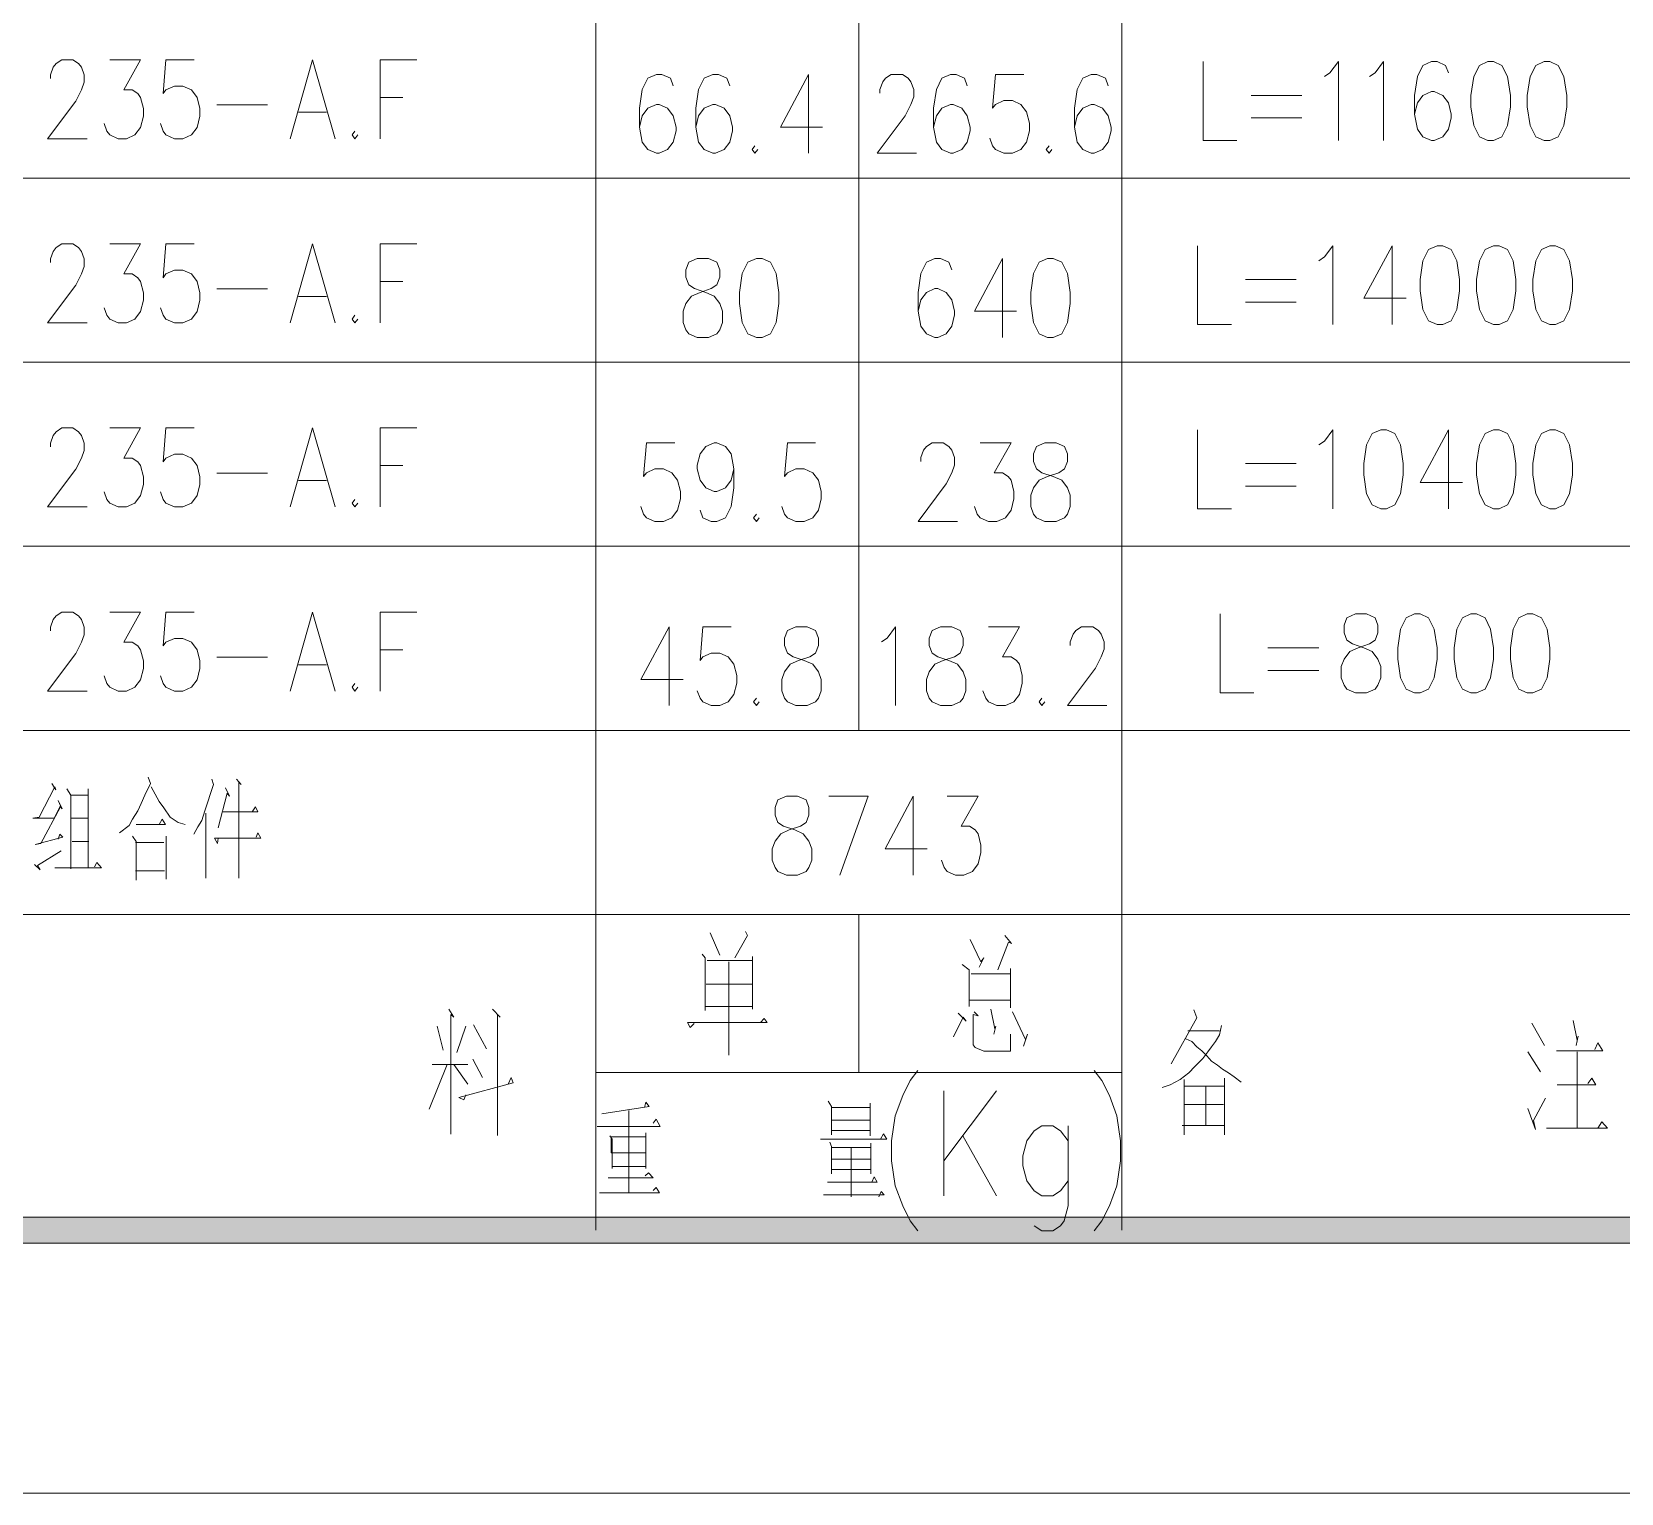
# Model space of a CAD drawing. Header units: millimetres. Extents: x 0 to 829, y 0 to 586.
# Drawn here: x 709.4 to 769, y 0 to 54.8 of the extents above; entities that cross this region are included whole.
import ezdxf

# ---------------------------------------------------------------- set-up
doc = ezdxf.new("R2010")
doc.units = ezdxf.units.MM

msp = doc.modelspace()

# ---------------------------------------------------------------- hatches: boundary and pattern name
h = msp.add_hatch(color=0)
h.dxf.hatch_style = 2
h.paths.add_polyline_path([(24.154694, 9.36625), (25.142472, 10.3505), (818.80075, 10.3505), (819.788528, 9.36625)])

# ---------------------------------------------------------------- linework, layer by layer
at = {"color": 0, "lineweight": 0}
for points in [[(0, 0), (0, 585.632278), (829.154778, 585.632278), (829.154778, 0)], [(763.954389, 53.661028), (763.636889, 53.519917), (763.425222, 53.096583), (763.319389, 52.394556), (763.319389, 51.971222), (763.425222, 51.265667), (763.636889, 50.845861), (763.954389, 50.70475), (764.166056, 50.70475), (764.483556, 50.845861), (764.691694, 51.265667), (764.797528, 51.971222), (764.797528, 52.394556), (764.691694, 53.096583), (764.483556, 53.519917), (764.166056, 53.661028)], [(766.067528, 53.661028), (765.750028, 53.519917), (765.538361, 53.096583), (765.432528, 52.394556), (765.432528, 51.971222), (765.538361, 51.265667), (765.750028, 50.845861), (766.067528, 50.70475), (766.279194, 50.70475), (766.593167, 50.845861), (766.804833, 51.265667), (766.910667, 51.971222), (766.910667, 52.394556), (766.804833, 53.096583), (766.593167, 53.519917), (766.279194, 53.661028)], [(762.052917, 46.760694), (761.735417, 46.619583), (761.52375, 46.19625), (761.417917, 45.490694), (761.417917, 45.070889), (761.52375, 44.365333), (761.735417, 43.942), (762.052917, 43.800889), (762.264583, 43.800889), (762.582083, 43.942), (762.79375, 44.365333), (762.896056, 45.070889), (762.896056, 45.490694), (762.79375, 46.19625), (762.582083, 46.619583), (762.264583, 46.760694)], [(764.166056, 46.760694), (763.848556, 46.619583), (763.636889, 46.19625), (763.531056, 45.490694), (763.531056, 45.070889), (763.636889, 44.365333), (763.848556, 43.942), (764.166056, 43.800889), (764.377722, 43.800889), (764.691694, 43.942), (764.903361, 44.365333), (765.009194, 45.070889), (765.009194, 45.490694), (764.903361, 46.19625), (764.691694, 46.619583), (764.377722, 46.760694)], [(766.279194, 46.760694), (765.961694, 46.619583), (765.750028, 46.19625), (765.644194, 45.490694), (765.644194, 45.070889), (765.750028, 44.365333), (765.961694, 43.942), (766.279194, 43.800889), (766.490861, 43.800889), (766.804833, 43.942), (767.0165, 44.365333), (767.122333, 45.070889), (767.122333, 45.490694), (767.0165, 46.19625), (766.804833, 46.619583), (766.490861, 46.760694)], [(734.321056, 46.280917), (734.007083, 46.139806), (733.90125, 45.857583), (733.90125, 45.575361), (734.007083, 45.293139), (734.215222, 45.152028), (734.638556, 45.010917), (734.956056, 44.869806), (735.167722, 44.591111), (735.273556, 44.308889), (735.273556, 43.885556), (735.167722, 43.603333), (735.061889, 43.462222), (734.744389, 43.321111), (734.321056, 43.321111), (734.007083, 43.462222), (733.90125, 43.603333), (733.795417, 43.885556), (733.795417, 44.308889), (733.90125, 44.591111), (734.109389, 44.869806), (734.426889, 45.010917), (734.850222, 45.152028), (735.061889, 45.293139), (735.167722, 45.575361), (735.167722, 45.857583), (735.061889, 46.139806), (734.744389, 46.280917)], [(736.540028, 46.280917), (736.222528, 46.139806), (736.010861, 45.716472), (735.908556, 45.010917), (735.908556, 44.591111), (736.010861, 43.885556), (736.222528, 43.462222), (736.540028, 43.321111), (736.751694, 43.321111), (737.069194, 43.462222), (737.280861, 43.885556), (737.386694, 44.591111), (737.386694, 45.010917), (737.280861, 45.716472), (737.069194, 46.139806), (736.751694, 46.280917)], [(747.454972, 46.280917), (747.137472, 46.139806), (746.929333, 45.716472), (746.8235, 45.010917), (746.8235, 44.591111), (746.929333, 43.885556), (747.137472, 43.462222), (747.454972, 43.321111), (747.666639, 43.321111), (747.984139, 43.462222), (748.195806, 43.885556), (748.301639, 44.591111), (748.301639, 45.010917), (748.195806, 45.716472), (747.984139, 46.139806), (747.666639, 46.280917)], [(747.349139, 39.377056), (747.035167, 39.235944), (746.929333, 38.95725), (746.929333, 38.675028), (747.035167, 38.392806), (747.243306, 38.251694), (747.666639, 38.110583), (747.984139, 37.969472), (748.195806, 37.68725), (748.301639, 37.405028), (748.301639, 36.985222), (748.195806, 36.703), (748.089972, 36.561889), (747.772472, 36.420778), (747.349139, 36.420778), (747.035167, 36.561889), (746.929333, 36.703), (746.8235, 36.985222), (746.8235, 37.405028), (746.929333, 37.68725), (747.137472, 37.969472), (747.454972, 38.110583), (747.878306, 38.251694), (748.089972, 38.392806), (748.195806, 38.675028), (748.195806, 38.95725), (748.089972, 39.235944), (747.772472, 39.377056)], [(759.939778, 39.856833), (759.622278, 39.71925), (759.410611, 39.295917), (759.304778, 38.590361), (759.304778, 38.167028), (759.410611, 37.465), (759.622278, 37.041667), (759.939778, 36.900556), (760.151444, 36.900556), (760.468944, 37.041667), (760.680611, 37.465), (760.786444, 38.167028), (760.786444, 38.590361), (760.680611, 39.295917), (760.468944, 39.71925), (760.151444, 39.856833)], [(764.166056, 39.856833), (763.848556, 39.71925), (763.636889, 39.295917), (763.531056, 38.590361), (763.531056, 38.167028), (763.636889, 37.465), (763.848556, 37.041667), (764.166056, 36.900556), (764.377722, 36.900556), (764.691694, 37.041667), (764.903361, 37.465), (765.009194, 38.167028), (765.009194, 38.590361), (764.903361, 39.295917), (764.691694, 39.71925), (764.377722, 39.856833)], [(766.279194, 39.856833), (765.961694, 39.71925), (765.750028, 39.295917), (765.644194, 38.590361), (765.644194, 38.167028), (765.750028, 37.465), (765.961694, 37.041667), (766.279194, 36.900556), (766.490861, 36.900556), (766.804833, 37.041667), (767.0165, 37.465), (767.122333, 38.167028), (767.122333, 38.590361), (767.0165, 39.295917), (766.804833, 39.71925), (766.490861, 39.856833)], [(758.990806, 32.9565), (758.673306, 32.815389), (758.567472, 32.533167), (758.567472, 32.254472), (758.673306, 31.97225), (758.884972, 31.831139), (759.304778, 31.690028), (759.622278, 31.548917), (759.833944, 31.266694), (759.939778, 30.984472), (759.939778, 30.561139), (759.833944, 30.282444), (759.728111, 30.141333), (759.410611, 30.000222), (758.990806, 30.000222), (758.673306, 30.141333), (758.567472, 30.282444), (758.461639, 30.561139), (758.461639, 30.984472), (758.567472, 31.266694), (758.779139, 31.548917), (759.093111, 31.690028), (759.516444, 31.831139), (759.728111, 31.97225), (759.833944, 32.254472), (759.833944, 32.533167), (759.728111, 32.815389), (759.410611, 32.9565)], [(761.20625, 32.9565), (760.892278, 32.815389), (760.680611, 32.392056), (760.574778, 31.690028), (760.574778, 31.266694), (760.680611, 30.561139), (760.892278, 30.141333), (761.20625, 30.000222), (761.417917, 30.000222), (761.735417, 30.141333), (761.947083, 30.561139), (762.052917, 31.266694), (762.052917, 31.690028), (761.947083, 32.392056), (761.735417, 32.815389), (761.417917, 32.9565)], [(763.319389, 32.9565), (763.001889, 32.815389), (762.79375, 32.392056), (762.687917, 31.690028), (762.687917, 31.266694), (762.79375, 30.561139), (763.001889, 30.141333), (763.319389, 30.000222), (763.531056, 30.000222), (763.848556, 30.141333), (764.060222, 30.561139), (764.166056, 31.266694), (764.166056, 31.690028), (764.060222, 32.392056), (763.848556, 32.815389), (763.531056, 32.9565)], [(765.432528, 32.9565), (765.115028, 32.815389), (764.903361, 32.392056), (764.797528, 31.690028), (764.797528, 31.266694), (764.903361, 30.561139), (765.115028, 30.141333), (765.432528, 30.000222), (765.644194, 30.000222), (765.961694, 30.141333), (766.173361, 30.561139), (766.279194, 31.266694), (766.279194, 31.690028), (766.173361, 32.392056), (765.961694, 32.815389), (765.644194, 32.9565)], [(738.018167, 32.476722), (737.704194, 32.335611), (737.598361, 32.053389), (737.598361, 31.771167), (737.704194, 31.492472), (737.912333, 31.351361), (738.335667, 31.21025), (738.653167, 31.069139), (738.864833, 30.786917), (738.970667, 30.504694), (738.970667, 30.081361), (738.864833, 29.802667), (738.759, 29.661556), (738.4415, 29.520444), (738.018167, 29.520444), (737.704194, 29.661556), (737.598361, 29.802667), (737.492528, 30.081361), (737.492528, 30.504694), (737.598361, 30.786917), (737.8065, 31.069139), (738.124, 31.21025), (738.547333, 31.351361), (738.759, 31.492472), (738.864833, 31.771167), (738.864833, 32.053389), (738.759, 32.335611), (738.4415, 32.476722)], [(743.440361, 32.476722), (743.126389, 32.335611), (743.020556, 32.053389), (743.020556, 31.771167), (743.126389, 31.492472), (743.338056, 31.351361), (743.757861, 31.21025), (744.075361, 31.069139), (744.287028, 30.786917), (744.392861, 30.504694), (744.392861, 30.081361), (744.287028, 29.802667), (744.181194, 29.661556), (743.863694, 29.520444), (743.440361, 29.520444), (743.126389, 29.661556), (743.020556, 29.802667), (742.914722, 30.081361), (742.914722, 30.504694), (743.020556, 30.786917), (743.232222, 31.069139), (743.546194, 31.21025), (743.969528, 31.351361), (744.181194, 31.492472), (744.287028, 31.771167), (744.287028, 32.053389), (744.181194, 32.335611), (743.863694, 32.476722)], [(737.665389, 26.126722), (737.347889, 25.985611), (737.242056, 25.703389), (737.242056, 25.421167), (737.347889, 25.138944), (737.559556, 25.001361), (737.982889, 24.86025), (738.296861, 24.719139), (738.508528, 24.436917), (738.614361, 24.154694), (738.614361, 23.731361), (738.508528, 23.449139), (738.402694, 23.308028), (738.085194, 23.170444), (737.665389, 23.170444), (737.347889, 23.308028), (737.242056, 23.449139), (737.136222, 23.731361), (737.136222, 24.154694), (737.242056, 24.436917), (737.453722, 24.719139), (737.771222, 24.86025), (738.191028, 25.001361), (738.402694, 25.138944), (738.508528, 25.421167), (738.508528, 25.703389), (738.402694, 25.985611), (738.085194, 26.126722)], [(24.154694, 9.36625), (25.142472, 10.3505), (818.80075, 10.3505), (819.788528, 9.36625)]]:
    msp.add_lwpolyline(points, close=True, dxfattribs=at)
for points in [[(730.521639, 9.860139), (730.521639, 166.78275)], [(740.381778, 28.592639), (740.381778, 166.78275)], [(750.238389, 9.860139), (750.238389, 166.78275)], [(710.081694, 53.026028), (710.081694, 53.167139), (710.187528, 53.449361), (710.293361, 53.590472), (710.505028, 53.731583), (710.924833, 53.731583), (711.1365, 53.590472), (711.242333, 53.449361), (711.348167, 53.167139), (711.348167, 52.884917), (711.242333, 52.602694), (711.030667, 52.179361), (709.975861, 50.771778), (711.454, 50.771778)], [(712.300667, 53.731583), (713.461306, 53.731583), (712.826306, 52.602694), (713.143806, 52.602694), (713.355472, 52.461583), (713.461306, 52.320472), (713.567139, 51.900667), (713.567139, 51.618444), (713.461306, 51.195111), (713.249639, 50.912889), (712.932139, 50.771778), (712.614639, 50.771778), (712.300667, 50.912889), (712.194833, 51.054), (712.089, 51.336222)], [(715.468611, 53.731583), (714.410278, 53.731583), (714.307972, 52.461583), (714.410278, 52.602694), (714.727778, 52.743806), (715.045278, 52.743806), (715.362778, 52.602694), (715.574444, 52.320472), (715.680278, 51.900667), (715.680278, 51.618444), (715.574444, 51.195111), (715.362778, 50.912889), (715.045278, 50.771778), (714.727778, 50.771778), (714.410278, 50.912889), (714.307972, 51.054), (714.202139, 51.336222)], [(719.059889, 50.771778), (719.903028, 53.731583), (720.749694, 50.771778)], [(722.4395, 50.771778), (722.4395, 53.731583), (723.811806, 53.731583)], [(753.286389, 53.661028), (753.286389, 50.70475), (754.552861, 50.70475)], [(757.826639, 53.096583), (758.038306, 53.237694), (758.355806, 53.661028), (758.355806, 50.70475)], [(759.516444, 53.096583), (759.728111, 53.237694), (760.045611, 53.661028), (760.045611, 50.70475)], [(762.47625, 53.237694), (762.370417, 53.519917), (762.052917, 53.661028), (761.84125, 53.661028), (761.52375, 53.519917), (761.312083, 53.096583), (761.20625, 52.394556), (761.20625, 51.689), (761.312083, 51.124556), (761.52375, 50.845861), (761.84125, 50.70475), (761.947083, 50.70475), (762.264583, 50.845861), (762.47625, 51.124556), (762.582083, 51.547889), (762.582083, 51.689), (762.47625, 52.112333), (762.264583, 52.394556), (761.947083, 52.535667), (761.84125, 52.535667), (761.52375, 52.394556), (761.312083, 52.112333), (761.20625, 51.689)], [(733.425, 52.757917), (733.319167, 53.040139), (733.001667, 53.18125), (732.79, 53.18125), (732.4725, 53.040139), (732.260833, 52.616806), (732.158528, 51.914778), (732.158528, 51.209222), (732.260833, 50.644778), (732.4725, 50.366083), (732.79, 50.224972), (732.895833, 50.224972), (733.213333, 50.366083), (733.425, 50.644778), (733.530833, 51.068111), (733.530833, 51.209222), (733.425, 51.632556), (733.213333, 51.914778), (732.895833, 52.055889), (732.79, 52.055889), (732.4725, 51.914778), (732.260833, 51.632556), (732.158528, 51.209222)], [(735.538139, 52.757917), (735.432306, 53.040139), (735.114806, 53.18125), (734.903139, 53.18125), (734.585639, 53.040139), (734.373972, 52.616806), (734.268139, 51.914778), (734.268139, 51.209222), (734.373972, 50.644778), (734.585639, 50.366083), (734.903139, 50.224972), (735.008972, 50.224972), (735.326472, 50.366083), (735.538139, 50.644778), (735.643972, 51.068111), (735.643972, 51.209222), (735.538139, 51.632556), (735.326472, 51.914778), (735.008972, 52.055889), (734.903139, 52.055889), (734.585639, 51.914778), (734.373972, 51.632556), (734.268139, 51.209222)], [(738.494417, 53.18125), (737.439611, 51.209222), (739.023583, 51.209222)], [(738.494417, 53.18125), (738.494417, 50.224972)], [(741.172, 52.475694), (741.172, 52.616806), (741.277833, 52.899028), (741.383667, 53.040139), (741.591806, 53.18125), (742.015139, 53.18125), (742.226806, 53.040139), (742.332639, 52.899028), (742.438472, 52.616806), (742.438472, 52.334583), (742.332639, 52.055889), (742.120972, 51.632556), (741.066167, 50.224972), (742.544306, 50.224972)], [(744.445778, 52.757917), (744.339944, 53.040139), (744.022444, 53.18125), (743.810778, 53.18125), (743.493278, 53.040139), (743.285139, 52.616806), (743.179306, 51.914778), (743.179306, 51.209222), (743.285139, 50.644778), (743.493278, 50.366083), (743.810778, 50.224972), (743.916611, 50.224972), (744.234111, 50.366083), (744.445778, 50.644778), (744.551611, 51.068111), (744.551611, 51.209222), (744.445778, 51.632556), (744.234111, 51.914778), (743.916611, 52.055889), (743.810778, 52.055889), (743.493278, 51.914778), (743.285139, 51.632556), (743.179306, 51.209222)], [(746.558917, 53.18125), (745.500583, 53.18125), (745.39475, 51.914778), (745.500583, 52.055889), (745.818083, 52.197), (746.135583, 52.197), (746.453083, 52.055889), (746.66475, 51.773667), (746.770583, 51.350333), (746.770583, 51.068111), (746.66475, 50.644778), (746.453083, 50.366083), (746.135583, 50.224972), (745.818083, 50.224972), (745.500583, 50.366083), (745.39475, 50.503667), (745.288917, 50.785889)], [(749.726861, 52.757917), (749.621028, 53.040139), (749.303528, 53.18125), (749.091861, 53.18125), (748.777889, 53.040139), (748.566222, 52.616806), (748.460389, 51.914778), (748.460389, 51.209222), (748.566222, 50.644778), (748.777889, 50.366083), (749.091861, 50.224972), (749.197694, 50.224972), (749.515194, 50.366083), (749.726861, 50.644778), (749.832694, 51.068111), (749.832694, 51.209222), (749.726861, 51.632556), (749.515194, 51.914778), (749.197694, 52.055889), (749.091861, 52.055889), (748.777889, 51.914778), (748.566222, 51.632556), (748.460389, 51.209222)], [(716.31175, 52.041778), (718.213222, 52.041778)], [(722.4395, 52.320472), (723.286167, 52.320472)], [(755.082028, 52.394556), (756.9835, 52.394556)], [(719.377389, 51.759556), (720.432194, 51.759556)], [(755.082028, 51.547889), (756.9835, 51.547889)], [(721.490528, 51.054), (721.384694, 50.912889), (721.490528, 50.771778), (721.596361, 50.912889)], [(736.487111, 50.503667), (736.381278, 50.366083), (736.487111, 50.224972), (736.592944, 50.366083)], [(747.507889, 50.503667), (747.402056, 50.366083), (747.507889, 50.224972), (747.613722, 50.366083)], [(592.493806, 49.297167), (769.958667, 49.297167)], [(710.081694, 46.125694), (710.081694, 46.266806), (710.187528, 46.5455), (710.293361, 46.686611), (710.505028, 46.827722), (710.924833, 46.827722), (711.1365, 46.686611), (711.242333, 46.5455), (711.348167, 46.266806), (711.348167, 45.984583), (711.242333, 45.702361), (711.030667, 45.279028), (709.975861, 43.871444), (711.454, 43.871444)], [(712.300667, 46.827722), (713.461306, 46.827722), (712.826306, 45.702361), (713.143806, 45.702361), (713.355472, 45.56125), (713.461306, 45.420139), (713.567139, 44.996806), (713.567139, 44.714583), (713.461306, 44.294778), (713.249639, 44.012556), (712.932139, 43.871444), (712.614639, 43.871444), (712.300667, 44.012556), (712.194833, 44.153667), (712.089, 44.435889)], [(715.468611, 46.827722), (714.410278, 46.827722), (714.307972, 45.56125), (714.410278, 45.702361), (714.727778, 45.843472), (715.045278, 45.843472), (715.362778, 45.702361), (715.574444, 45.420139), (715.680278, 44.996806), (715.680278, 44.714583), (715.574444, 44.294778), (715.362778, 44.012556), (715.045278, 43.871444), (714.727778, 43.871444), (714.410278, 44.012556), (714.307972, 44.153667), (714.202139, 44.435889)], [(719.059889, 43.871444), (719.903028, 46.827722), (720.749694, 43.871444)], [(722.4395, 43.871444), (722.4395, 46.827722), (723.811806, 46.827722)], [(753.074722, 46.760694), (753.074722, 43.800889), (754.341194, 43.800889)], [(757.614972, 46.19625), (757.826639, 46.337361), (758.144139, 46.760694), (758.144139, 43.800889)], [(760.363111, 46.760694), (759.304778, 44.788667), (760.892278, 44.788667)], [(760.363111, 46.760694), (760.363111, 43.800889)], [(743.863694, 45.857583), (743.757861, 46.139806), (743.440361, 46.280917), (743.232222, 46.280917), (742.914722, 46.139806), (742.703056, 45.716472), (742.597222, 45.010917), (742.597222, 44.308889), (742.703056, 43.744444), (742.914722, 43.462222), (743.232222, 43.321111), (743.338056, 43.321111), (743.652028, 43.462222), (743.863694, 43.744444), (743.969528, 44.167778), (743.969528, 44.308889), (743.863694, 44.732222), (743.652028, 45.010917), (743.338056, 45.152028), (743.232222, 45.152028), (742.914722, 45.010917), (742.703056, 44.732222), (742.597222, 44.308889)], [(745.765167, 46.280917), (744.710361, 44.308889), (746.294333, 44.308889)], [(745.765167, 46.280917), (745.765167, 43.321111)], [(722.4395, 45.420139), (723.286167, 45.420139)], [(754.870361, 45.490694), (756.771833, 45.490694)], [(716.31175, 45.137917), (718.213222, 45.137917)], [(719.377389, 44.855694), (720.432194, 44.855694)], [(721.490528, 44.153667), (721.384694, 44.012556), (721.490528, 43.871444), (721.596361, 44.012556)], [(754.870361, 44.647556), (756.771833, 44.647556)], [(592.493806, 42.393306), (769.958667, 42.393306)], [(710.081694, 39.221833), (710.081694, 39.362944), (710.187528, 39.645167), (710.293361, 39.786278), (710.505028, 39.927389), (710.924833, 39.927389), (711.1365, 39.786278), (711.242333, 39.645167), (711.348167, 39.362944), (711.348167, 39.080722), (711.242333, 38.802028), (711.030667, 38.378694), (709.975861, 36.971111), (711.454, 36.971111)], [(712.300667, 39.927389), (713.461306, 39.927389), (712.826306, 38.802028), (713.143806, 38.802028), (713.355472, 38.660917), (713.461306, 38.519806), (713.567139, 38.096472), (713.567139, 37.81425), (713.461306, 37.390917), (713.249639, 37.112222), (712.932139, 36.971111), (712.614639, 36.971111), (712.300667, 37.112222), (712.194833, 37.249806), (712.089, 37.532028)], [(715.468611, 39.927389), (714.410278, 39.927389), (714.307972, 38.660917), (714.410278, 38.802028), (714.727778, 38.943139), (715.045278, 38.943139), (715.362778, 38.802028), (715.574444, 38.519806), (715.680278, 38.096472), (715.680278, 37.81425), (715.574444, 37.390917), (715.362778, 37.112222), (715.045278, 36.971111), (714.727778, 36.971111), (714.410278, 37.112222), (714.307972, 37.249806), (714.202139, 37.532028)], [(719.059889, 36.971111), (719.903028, 39.927389), (720.749694, 36.971111)], [(722.4395, 36.971111), (722.4395, 39.927389), (723.811806, 39.927389)], [(733.477917, 39.377056), (732.419583, 39.377056), (732.31375, 38.110583), (732.419583, 38.251694), (732.737083, 38.392806), (733.054583, 38.392806), (733.372083, 38.251694), (733.58375, 37.969472), (733.689583, 37.546139), (733.689583, 37.267444), (733.58375, 36.844111), (733.372083, 36.561889), (733.054583, 36.420778), (732.737083, 36.420778), (732.419583, 36.561889), (732.31375, 36.703), (732.207917, 36.985222)], [(735.696889, 38.392806), (735.591056, 37.969472), (735.379389, 37.68725), (735.061889, 37.546139), (734.956056, 37.546139), (734.638556, 37.68725), (734.426889, 37.969472), (734.321056, 38.392806), (734.321056, 38.533917), (734.426889, 38.95725), (734.638556, 39.235944), (734.956056, 39.377056), (735.061889, 39.377056), (735.379389, 39.235944), (735.591056, 38.95725), (735.696889, 38.392806), (735.696889, 37.68725), (735.591056, 36.985222), (735.379389, 36.561889), (735.061889, 36.420778), (734.850222, 36.420778), (734.532722, 36.561889), (734.426889, 36.844111)], [(738.759, 39.377056), (737.704194, 39.377056), (737.598361, 38.110583), (737.704194, 38.251694), (738.018167, 38.392806), (738.335667, 38.392806), (738.653167, 38.251694), (738.864833, 37.969472), (738.970667, 37.546139), (738.970667, 37.267444), (738.864833, 36.844111), (738.653167, 36.561889), (738.335667, 36.420778), (738.018167, 36.420778), (737.704194, 36.561889), (737.598361, 36.703), (737.492528, 36.985222)], [(742.703056, 38.675028), (742.703056, 38.816139), (742.808889, 39.098361), (742.914722, 39.235944), (743.126389, 39.377056), (743.546194, 39.377056), (743.757861, 39.235944), (743.863694, 39.098361), (743.969528, 38.816139), (743.969528, 38.533917), (743.863694, 38.251694), (743.652028, 37.828361), (742.597222, 36.420778), (744.075361, 36.420778)], [(744.922028, 39.377056), (746.082667, 39.377056), (745.447667, 38.251694), (745.765167, 38.251694), (745.976833, 38.110583), (746.082667, 37.969472), (746.1885, 37.546139), (746.1885, 37.267444), (746.082667, 36.844111), (745.871, 36.561889), (745.5535, 36.420778), (745.239528, 36.420778), (744.922028, 36.561889), (744.816194, 36.703), (744.710361, 36.985222)], [(753.074722, 39.856833), (753.074722, 36.900556), (754.341194, 36.900556)], [(757.614972, 39.295917), (757.826639, 39.437028), (758.144139, 39.856833), (758.144139, 36.900556)], [(762.47625, 39.856833), (761.417917, 37.888333), (763.001889, 37.888333)], [(762.47625, 39.856833), (762.47625, 36.900556)], [(716.31175, 38.237583), (718.213222, 38.237583)], [(722.4395, 38.519806), (723.286167, 38.519806)], [(754.870361, 38.590361), (756.771833, 38.590361)], [(719.377389, 37.955361), (720.432194, 37.955361)], [(754.870361, 37.747222), (756.771833, 37.747222)], [(721.490528, 37.249806), (721.384694, 37.112222), (721.490528, 36.971111), (721.596361, 37.112222)], [(736.540028, 36.703), (736.434194, 36.561889), (736.540028, 36.420778), (736.645861, 36.561889)], [(592.493806, 35.492972), (769.958667, 35.492972)], [(710.081694, 32.3215), (710.081694, 32.462611), (710.187528, 32.744833), (710.293361, 32.885944), (710.505028, 33.027056), (710.924833, 33.027056), (711.1365, 32.885944), (711.242333, 32.744833), (711.348167, 32.462611), (711.348167, 32.180389), (711.242333, 31.898167), (711.030667, 31.478361), (709.975861, 30.06725), (711.454, 30.06725)], [(712.300667, 33.027056), (713.461306, 33.027056), (712.826306, 31.898167), (713.143806, 31.898167), (713.355472, 31.757056), (713.461306, 31.615944), (713.567139, 31.196139), (713.567139, 30.913917), (713.461306, 30.490583), (713.249639, 30.208361), (712.932139, 30.06725), (712.614639, 30.06725), (712.300667, 30.208361), (712.194833, 30.349472), (712.089, 30.631694)], [(715.468611, 33.027056), (714.410278, 33.027056), (714.307972, 31.757056), (714.410278, 31.898167), (714.727778, 32.039278), (715.045278, 32.039278), (715.362778, 31.898167), (715.574444, 31.615944), (715.680278, 31.196139), (715.680278, 30.913917), (715.574444, 30.490583), (715.362778, 30.208361), (715.045278, 30.06725), (714.727778, 30.06725), (714.410278, 30.208361), (714.307972, 30.349472), (714.202139, 30.631694)], [(719.059889, 30.06725), (719.903028, 33.027056), (720.749694, 30.06725)], [(722.4395, 30.06725), (722.4395, 33.027056), (723.811806, 33.027056)], [(753.917861, 32.9565), (753.917861, 30.000222), (755.187861, 30.000222)], [(733.26625, 32.476722), (732.207917, 30.504694), (733.795417, 30.504694)], [(733.26625, 32.476722), (733.26625, 29.520444)], [(735.591056, 32.476722), (734.532722, 32.476722), (734.426889, 31.21025), (734.532722, 31.351361), (734.850222, 31.492472), (735.167722, 31.492472), (735.485222, 31.351361), (735.696889, 31.069139), (735.802722, 30.645806), (735.802722, 30.363583), (735.696889, 29.94025), (735.485222, 29.661556), (735.167722, 29.520444), (734.850222, 29.520444), (734.532722, 29.661556), (734.426889, 29.802667), (734.321056, 30.081361)], [(741.224917, 31.912278), (741.436583, 32.053389), (741.750556, 32.476722), (741.750556, 29.520444)], [(745.239528, 32.476722), (746.400167, 32.476722), (745.765167, 31.351361), (746.082667, 31.351361), (746.294333, 31.21025), (746.400167, 31.069139), (746.506, 30.645806), (746.506, 30.363583), (746.400167, 29.94025), (746.1885, 29.661556), (745.871, 29.520444), (745.5535, 29.520444), (745.239528, 29.661556), (745.133694, 29.802667), (745.027861, 30.081361)], [(748.301639, 31.771167), (748.301639, 31.912278), (748.407472, 32.1945), (748.513306, 32.335611), (748.724972, 32.476722), (749.144778, 32.476722), (749.356444, 32.335611), (749.462278, 32.1945), (749.568111, 31.912278), (749.568111, 31.633583), (749.462278, 31.351361), (749.250611, 30.928028), (748.195806, 29.520444), (749.673944, 29.520444)], [(722.4395, 31.615944), (723.286167, 31.615944)], [(755.7135, 31.690028), (757.614972, 31.690028)], [(716.31175, 31.33725), (718.213222, 31.33725)], [(719.377389, 31.055028), (720.432194, 31.055028)], [(755.7135, 30.843361), (757.614972, 30.843361)], [(721.490528, 30.349472), (721.384694, 30.208361), (721.490528, 30.06725), (721.596361, 30.208361)], [(736.540028, 29.802667), (736.434194, 29.661556), (736.540028, 29.520444), (736.645861, 29.661556)], [(747.243306, 29.802667), (747.137472, 29.661556), (747.243306, 29.520444), (747.349139, 29.661556)], [(592.493806, 28.592639), (769.958667, 28.592639)], [(713.74, 26.835806), (713.828194, 26.599444), (713.623583, 26.165528), (713.475417, 25.851556), (713.355472, 25.572861), (713.150861, 25.258889), (713.030917, 25.022528), (712.674611, 24.747361)], [(710.131083, 26.599444), (710.27925, 26.363083), (710.251028, 26.483028), (709.658361, 25.3365), (709.422, 25.297694), (710.222806, 25.297694), (710.459167, 25.770417), (710.367444, 25.967972), (710.515611, 25.654), (710.459167, 25.731611), (709.718333, 24.35225), (709.510194, 24.313444), (710.547361, 24.588611), (710.427417, 24.708556), (710.367444, 24.511)], [(710.695528, 26.401889), (710.843694, 26.165528), (710.843694, 23.406806), (710.843694, 26.165528), (711.492806, 26.165528), (711.492806, 26.401889), (711.492806, 23.445611), (710.251028, 23.445611), (711.997278, 23.445611), (711.817361, 23.643167), (711.729167, 23.484417)], [(713.859944, 26.483028), (714.008111, 26.204333), (714.156278, 25.929167), (714.332667, 25.692806), (714.569028, 25.3365), (714.865361, 25.138944), (715.129944, 25.061333)], [(716.135361, 26.758194), (716.195333, 26.560639), (715.870778, 25.572861), (715.750833, 25.220083), (715.602667, 24.983722), (715.458028, 24.708556)], [(716.639833, 26.440694), (716.788, 26.126722), (716.699806, 26.243139), (716.371722, 24.944917)], [(717.052583, 26.758194), (717.2325, 26.560639), (717.140778, 26.63825), (717.140778, 23.0505)], [(716.551639, 25.534056), (717.853389, 25.534056), (717.765194, 25.731611), (717.64525, 25.534056)], [(739.249361, 26.126722), (740.7275, 26.126722), (739.672694, 23.170444)], [(742.417306, 26.126722), (741.3625, 24.154694), (742.946472, 24.154694)], [(742.417306, 26.126722), (742.417306, 23.170444)], [(743.683778, 26.126722), (744.847944, 26.126722), (744.212944, 25.001361), (744.530444, 25.001361), (744.742111, 24.86025), (744.847944, 24.719139), (744.953778, 24.295806), (744.953778, 24.013583), (744.847944, 23.59025), (744.636278, 23.308028), (744.318778, 23.170444), (744.001278, 23.170444), (743.683778, 23.308028), (743.581472, 23.449139), (743.475639, 23.731361)], [(710.871917, 25.297694), (711.464583, 25.297694)], [(713.2955, 25.061333), (714.392639, 25.061333), (714.272694, 25.258889), (714.156278, 25.061333)], [(715.899, 25.49525), (715.899, 23.0505)], [(710.900139, 24.429861), (711.521028, 24.429861)], [(713.150861, 24.627417), (713.2955, 24.429861), (713.2955, 22.972889)], [(714.420861, 24.627417), (714.420861, 23.011694)], [(716.371722, 24.549806), (716.3435, 24.35225), (716.227083, 24.549806), (717.969806, 24.549806), (717.853389, 24.747361), (717.793417, 24.588611)], [(709.481972, 23.562028), (709.690111, 23.364472), (709.598389, 23.523222), (710.487389, 24.077083)], [(713.267278, 24.391056), (714.332667, 24.391056)], [(713.267278, 23.325667), (714.360889, 23.325667)], [(592.493806, 21.688778), (769.958667, 21.688778)], [(592.493806, 21.688778), (769.958667, 21.688778)], [(740.381778, 15.772694), (740.381778, 21.688778)], [(734.804361, 21.000861), (735.174778, 20.16125)], [(736.134333, 21.05025), (736.208417, 20.902083), (735.728639, 20.062472)], [(745.846306, 20.902083), (746.103833, 20.60575), (745.994472, 20.655139), (745.58525, 19.617972)], [(744.551611, 20.753917), (744.957306, 19.914306), (745.070194, 20.062472), (744.883222, 19.71675)], [(734.508028, 20.210639), (734.617389, 20.062472), (734.617389, 18.090444)], [(734.691472, 19.963694), (736.391861, 19.963694)], [(735.506389, 19.914306), (735.506389, 16.41475)], [(736.391861, 20.111861), (736.391861, 18.139833)], [(744.255278, 19.815528), (744.516333, 19.617972), (744.516333, 18.238611), (744.516333, 18.485556), (746.068556, 18.485556), (746.068556, 18.189222), (746.068556, 19.667361), (746.068556, 19.473333), (744.590417, 19.473333)], [(734.656194, 19.078222), (736.391861, 19.078222)], [(725.018306, 18.139833), (725.205278, 17.8435), (725.092389, 17.942278), (725.092389, 13.458472)], [(726.644611, 18.139833), (726.940944, 17.8435), (726.831583, 17.942278), (726.831583, 13.409083)], [(734.617389, 18.238611), (736.391861, 18.238611)], [(744.107111, 17.991667), (744.403444, 17.695333), (744.294083, 17.8435), (743.923667, 17.106194)], [(744.699778, 18.041056), (744.847944, 17.892889), (744.660972, 17.942278), (744.660972, 16.809861), (744.735056, 16.711083), (745.070194, 16.562917), (746.068556, 16.562917), (746.068556, 17.204972)], [(745.327722, 18.139833), (745.475889, 17.402528), (745.514694, 17.501306), (745.440611, 17.204972)], [(746.142639, 18.041056), (746.622417, 17.007417), (746.6965, 17.204972), (746.548333, 16.760472)], [(752.937139, 18.115139), (753.0465, 17.818806), (752.086944, 16.093722)], [(724.573806, 17.501306), (724.796056, 16.612306)], [(725.64625, 17.501306), (725.314639, 16.513528)], [(725.942583, 17.550694), (726.425889, 16.661694)], [(734.211694, 17.600083), (734.063528, 17.451917), (733.954167, 17.645944), (736.94925, 17.645944), (736.836361, 17.794111), (736.688194, 17.645944)], [(753.970778, 17.526), (753.896694, 17.180278), (753.748528, 16.933333), (753.600361, 16.735778), (753.455722, 16.538222), (753.26875, 16.291278), (752.972417, 15.994944), (752.750167, 15.751528), (752.418556, 15.504583), (752.048139, 15.307028), (751.751806, 15.20825)], [(752.714889, 17.328444), (753.896694, 17.328444)], [(765.598333, 17.624778), (766.078111, 16.785167)], [(767.150556, 17.720028), (767.298722, 16.982722), (767.334, 17.130889), (767.259917, 16.785167)], [(752.640806, 17.032111), (752.863056, 16.933333), (753.0465, 16.735778), (753.233472, 16.587611), (753.416917, 16.390056), (753.600361, 16.1925), (753.822611, 16.044333), (754.009583, 15.896167), (754.231833, 15.751528), (754.450556, 15.603361), (754.711611, 15.405806)], [(766.522611, 16.587611), (768.258278, 16.587611), (768.074833, 16.883944), (767.961944, 16.637)], [(725.907306, 16.266583), (726.277722, 15.578667)], [(765.450167, 16.538222), (765.929944, 15.797389)], [(767.298722, 16.538222), (767.298722, 13.680722), (766.152194, 13.680722), (768.441722, 13.680722), (768.223, 13.924139), (768.074833, 13.680722)], [(724.944222, 16.069028), (724.281, 14.393333)], [(724.390361, 16.069028), (725.720333, 16.069028)], [(725.205278, 16.069028), (725.720333, 15.331722)], [(725.64625, 14.936611), (725.572167, 14.739056), (725.388722, 14.837833), (727.420722, 15.381111), (727.350167, 15.578667), (727.237278, 15.331722)], [(730.521639, 15.772694), (750.238389, 15.772694)], [(742.586639, 15.839722), (742.304417, 15.465778), (742.022194, 14.901333), (741.739972, 14.149917), (741.598861, 13.211528), (741.598861, 12.460111), (741.739972, 11.521722), (742.022194, 10.770306), (742.304417, 10.205861), (742.586639, 9.831917)], [(749.20475, 15.839722), (749.486972, 15.465778), (749.769194, 14.901333), (750.051417, 14.149917), (750.192528, 13.211528), (750.192528, 12.460111), (750.051417, 11.521722), (749.769194, 10.770306), (749.486972, 10.205861), (749.20475, 9.831917)], [(752.566722, 15.504583), (752.566722, 13.433778)], [(754.083667, 15.553972), (754.083667, 13.433778)], [(766.557889, 15.307028), (768.00075, 15.307028), (767.852583, 15.553972), (767.704417, 15.356417)], [(743.570889, 11.147778), (743.570889, 15.088306)], [(745.542917, 15.088306), (743.570889, 12.460111)], [(752.566722, 15.257639), (754.083667, 15.257639)], [(753.381639, 15.257639), (753.381639, 13.7795)], [(731.752833, 14.340417), (731.752833, 11.264194), (730.659222, 11.264194), (732.906417, 11.264194), (732.786472, 11.46175), (732.670056, 11.341806)], [(730.747417, 14.224), (732.521889, 14.499167), (732.401944, 14.654389), (732.341972, 14.460361)], [(739.23525, 14.696722), (739.351667, 14.499167), (739.351667, 13.433778), (739.351667, 13.592528), (740.801583, 13.592528), (740.801583, 13.394972), (740.801583, 14.615583), (740.801583, 14.460361), (739.351667, 14.460361), (740.801583, 14.460361), (740.801583, 13.984111), (739.351667, 13.984111)], [(752.602, 14.566194), (754.044861, 14.566194)], [(765.450167, 14.418028), (765.742972, 13.631333), (765.668889, 13.973528), (766.113389, 14.813139)], [(730.5675, 13.74775), (732.934639, 13.74775), (732.786472, 14.026444), (732.670056, 13.867694)], [(748.2205, 13.211528), (747.938278, 13.589), (747.656056, 13.775972), (747.232722, 13.775972), (746.9505, 13.589), (746.671806, 13.211528), (746.530694, 12.647083), (746.530694, 12.273139), (746.671806, 11.708694), (746.9505, 11.33475), (747.232722, 11.147778), (747.656056, 11.147778), (747.938278, 11.33475), (748.2205, 11.708694)], [(748.2205, 13.775972), (748.2205, 10.770306), (748.079389, 10.205861), (747.938278, 10.018889), (747.656056, 9.831917), (747.232722, 9.831917), (746.9505, 10.018889)], [(752.492639, 13.7795), (754.083667, 13.7795)], [(731.04375, 13.394972), (731.131944, 13.275028), (731.131944, 12.170833), (731.131944, 12.251972), (732.401944, 12.251972), (732.401944, 12.170833), (732.401944, 13.511389), (732.401944, 13.356167), (731.100194, 13.356167), (731.100194, 13.275028), (731.100194, 12.7635), (732.401944, 12.7635)], [(738.938917, 13.275028), (741.422472, 13.275028), (741.302528, 13.472583), (741.186111, 13.275028)], [(739.291694, 13.158611), (739.351667, 12.999861), (739.351667, 11.973278), (739.351667, 12.132028), (740.829806, 12.132028), (740.829806, 11.973278), (740.829806, 13.116278), (740.829806, 12.961056), (739.351667, 12.961056), (739.351667, 12.527139), (740.829806, 12.527139), (740.0925, 12.527139), (740.0925, 12.961056), (740.0925, 11.105444), (740.0925, 11.659306), (739.2035, 11.659306), (741.066167, 11.659306), (740.94975, 11.856861), (740.861556, 11.659306)], [(744.276444, 13.3985), (745.542917, 11.147778)], [(730.983778, 11.818056), (732.670056, 11.818056), (732.490139, 12.012083), (732.373722, 11.895667)], [(739.055333, 11.186583), (741.334278, 11.186583), (741.214333, 11.303), (741.126139, 11.105444)]]:
    msp.add_lwpolyline(points, dxfattribs=at)

doc.saveas('drawing.dxf')
